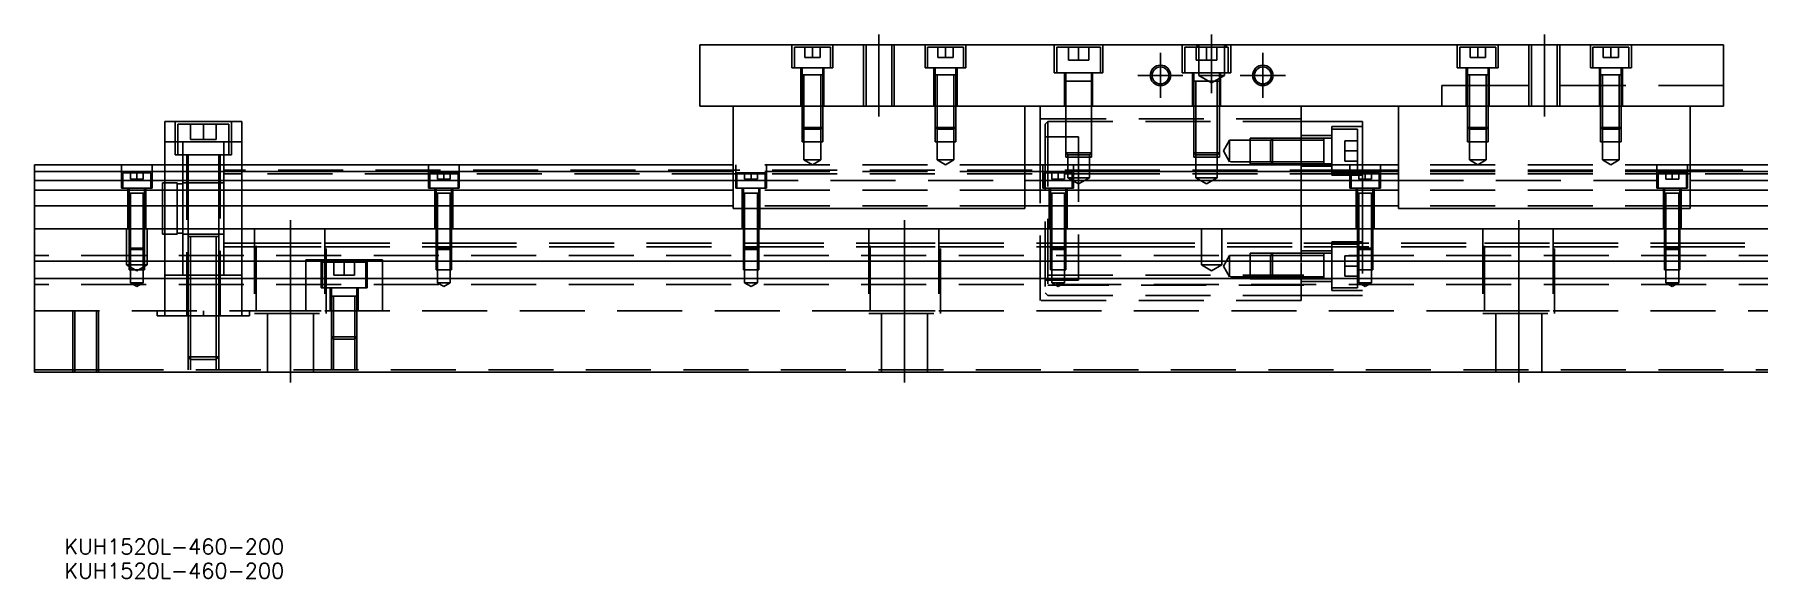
# Model space of a CAD drawing. Extents: x -12 to 673, y -277 to 102.
# Drawn here: x 0 to 336.8, y -277.3 to -171 of the extents above; entities that cross this region are included whole.
import ezdxf

# ---------------------------------------------------------------- set-up
doc = ezdxf.new("R2010")
doc.units = 0
doc.linetypes.add('CENTER', pattern=[50.8, 31.75, -6.35, 6.35, -6.35])
doc.linetypes.add('DASHED', pattern=[19.05, 12.7, -6.35])
doc.layers.get('0').update_dxf_attribs({"linetype": 'CONTINUOUS'})
doc.layers.add('CENTER', color=1, linetype='CENTER')
doc.styles.get("Standard").update_dxf_attribs({"font": 'txt.shx', "height": 3, "bigfont": 'bigfont.shx'})

# ---------------------------------------------------------------- blocks, each defined once
blk = doc.blocks.new('*U2')
at = {"color": 7, "linetype": 'CONTINUOUS'}
blk.add_text('KUH1520L-460-200', height=3, dxfattribs=at).set_placement((5.85, -277.28))
blk = doc.blocks.new('*U3')
at = {"color": 7, "linetype": 'CONTINUOUS'}
blk.add_text('KUH1520L-460-200', height=3, dxfattribs=at).set_placement((5.85, -272.55))

msp = doc.modelspace()

# ---------------------------------------------------------------- linework, layer by layer
at = {"color": 7, "linetype": 'CONTINUOUS'}
for p, q in [((130, -172.99), (330, -172.99)), ((130, -172.99), (130, -184.99)), ((330, -172.99), (330, -184.99)), ((202, -180.09), (201.499994, -180.09)), ((202.35, -180.09), (202, -180.09)), ((206, -180.09), (205.65, -180.09)), ((206.500006, -180.09), (206, -180.09)), ((130, -184.99), (330, -184.99)), ((136.5, -204.99), (136.5, -184.99)), ((193.5, -204.99), (193.5, -184.99)), ((196.5, -196.49), (196.5, -184.99)), ((247.5, -196.49), (247.5, -184.99)), ((266.5, -204.99), (266.5, -184.99)), ((323.5, -204.99), (323.5, -184.99)), ((25.5, -187.99), (25.5, -196.49)), ((25.5, -187.99), (40.5, -187.99)), ((40.5, -187.99), (40.5, -196.49)), ((247.5, -187.99), (259.5, -187.99)), ((259.5, -187.99), (259.5, -196.49)), ((0, -196.49), (0, -197.742272)), ((136.5, -196.49), (0, -196.49)), ((136.5, -197.742272), (0, -197.742272)), ((0, -197.742272), (0, -199.51668)), ((266.5, -196.49), (193.5, -196.49)), ((266.5, -197.742272), (193.5, -197.742272)), ((460, -196.49), (323.5, -196.49)), ((460, -197.742272), (323.5, -197.742272)), ((0, -199.51668), (136.5, -199.51668)), ((0, -199.51668), (0, -201.413076)), ((0, -201.413076), (0, -204.467372)), ((136.5, -201.413076), (0, -201.413076)), ((193.5, -199.51668), (266.5, -199.51668)), ((266.5, -201.413076), (193.5, -201.413076)), ((323.5, -199.51668), (460, -199.51668)), ((460, -201.413076), (323.5, -201.413076)), ((136.5, -204.467372), (0, -204.467372)), ((0, -204.467372), (0, -208.99)), ((136.5, -204.99), (193.5, -204.99)), ((266.5, -204.467372), (193.5, -204.467372)), ((266.5, -204.99), (323.5, -204.99)), ((460, -204.467372), (323.5, -204.467372)), ((0, -208.99), (460, -208.99)), ((0, -215.29), (0, -208.99)), ((460, -215.29), (0, -215.29)), ((0, -218.69), (0, -215.29)), ((0, -236.99), (0, -218.69)), ((460, -218.69), (0, -218.69)), ((0, -236.99), (460, -236.99))]:
    msp.add_line(p, q, dxfattribs=at)
at = {"color": 3, "linetype": 'DASHED'}
for p, q in [((148, -172.99), (148, -177.49)), ((155.5, -173.49), (148.5, -173.49)), ((148.5, -173.49), (148.5, -177.49)), ((150.5, -173.49), (150.5, -175.49)), ((152, -173.49), (152, -175.49)), ((153.5, -173.49), (153.5, -175.49)), ((155.5, -177.49), (155.5, -173.49)), ((156, -177.49), (156, -172.99)), ((162.000006, -172.99), (162.000006, -184.99)), ((162.5, -172.99), (162.5, -184.99)), ((167.5, -184.99), (167.5, -172.99)), ((167.999994, -184.99), (167.999994, -172.99)), ((174, -172.99), (174, -177.49)), ((181.5, -173.49), (174.5, -173.49)), ((174.5, -173.49), (174.5, -177.49)), ((176.5, -173.49), (176.5, -175.49)), ((178, -173.49), (178, -175.49)), ((179.5, -173.49), (179.5, -175.49)), ((181.5, -177.49), (181.5, -173.49)), ((182, -177.49), (182, -172.99)), ((199.25, -172.99), (199.25, -178.49)), ((200.5, -173.49), (199.75, -173.49)), ((199.75, -173.49), (199.75, -178.49)), ((207.5, -173.49), (200.5, -173.49)), ((202, -173.49), (202, -175.99)), ((204, -173.49), (204, -175.49)), ((206, -173.49), (206, -175.99)), ((208.25, -173.49), (207.5, -173.49)), ((208.25, -178.49), (208.25, -173.49)), ((208.75, -178.49), (208.75, -172.99)), ((224.25, -172.99), (224.25, -178.49)), ((233.25, -173.49), (224.75, -173.49)), ((224.75, -173.49), (224.75, -178.49)), ((227.5, -173.49), (227, -172.99)), ((227, -173.49), (227, -175.99)), ((227.5, -172.99), (227.5, -178.99)), ((227.5, -173.49), (232.5, -173.49)), ((229, -173.49), (229, -175.99)), ((231, -173.49), (231, -175.99)), ((232.5, -178.99), (232.5, -172.99)), ((232.5, -173.49), (233, -172.99)), ((233.25, -178.49), (233.25, -173.49)), ((233.75, -178.49), (233.75, -172.99)), ((278, -172.99), (278, -177.49)), ((285.5, -173.49), (278.5, -173.49)), ((278.5, -173.49), (278.5, -177.49)), ((280.5, -173.49), (280.5, -175.49)), ((282, -173.49), (282, -175.49)), ((283.5, -173.49), (283.5, -175.49)), ((285.5, -177.49), (285.5, -173.49)), ((286, -177.49), (286, -172.99)), ((292.000006, -172.99), (292.000006, -184.99)), ((292.5, -172.99), (292.5, -184.99)), ((297.5, -184.99), (297.5, -172.99)), ((297.999994, -184.99), (297.999994, -172.99)), ((304, -172.99), (304, -177.49)), ((311.5, -173.49), (304.5, -173.49)), ((304.5, -173.49), (304.5, -177.49)), ((306.5, -173.49), (306.5, -175.49)), ((308, -173.49), (308, -175.49)), ((309.5, -173.49), (309.5, -175.49)), ((311.5, -177.49), (311.5, -173.49)), ((312, -177.49), (312, -172.99)), ((148, -177.49), (156, -177.49)), ((149.75, -177.49), (149.75, -184.99)), ((150, -177.49), (150, -178.89)), ((150.5, -175.49), (152, -175.49)), ((152, -175.49), (153.5, -175.49)), ((154, -178.89), (154, -177.49)), ((154.25, -184.99), (154.25, -177.49)), ((174, -177.49), (182, -177.49)), ((175.75, -177.49), (175.75, -184.99)), ((176, -177.49), (176, -178.89)), ((176.5, -175.49), (178, -175.49)), ((178, -175.49), (179.5, -175.49)), ((180, -178.89), (180, -177.49)), ((180.25, -184.99), (180.25, -177.49)), ((199.25, -178.49), (208.75, -178.49)), ((201.25, -178.49), (201.25, -184.99)), ((201.5, -178.49), (201.5, -180.09)), ((202, -175.99), (204, -175.99)), ((204, -175.49), (204, -175.99)), ((204, -175.99), (206, -175.99)), ((206.5, -180.09), (206.5, -178.49)), ((206.75, -184.99), (206.75, -178.49)), ((224.25, -178.49), (233.75, -178.49)), ((226.25, -178.49), (226.25, -184.99)), ((226.5, -178.49), (226.5, -180.09)), ((227, -175.99), (229, -175.99)), ((229, -175.99), (231, -175.99)), ((231.5, -180.09), (231.5, -178.49)), ((231.75, -184.99), (231.75, -178.49)), ((278, -177.49), (286, -177.49)), ((279.75, -177.49), (279.75, -184.99)), ((280, -177.49), (280, -178.89)), ((280.5, -175.49), (282, -175.49)), ((282, -175.49), (283.5, -175.49)), ((284, -178.89), (284, -177.49)), ((284.25, -184.99), (284.25, -177.49)), ((304, -177.49), (312, -177.49)), ((305.75, -177.49), (305.75, -184.99)), ((306, -177.49), (306, -178.89)), ((306.5, -175.49), (308, -175.49)), ((308, -175.49), (309.5, -175.49)), ((310, -178.89), (310, -177.49)), ((310.25, -184.99), (310.25, -177.49)), ((150, -178.885), (150, -178.89)), ((150, -178.89), (150.216462, -178.89)), ((150.216708, -178.89), (150, -178.89)), ((150, -178.89), (150, -178.895)), ((150, -178.89), (150, -184.99)), ((153.783332, -178.89), (150.216708, -178.89)), ((150.35, -178.89), (150.35, -184.99)), ((153.65, -184.99), (153.65, -178.89)), ((154, -178.89), (153.783332, -178.89)), ((153.783538, -178.89), (154, -178.89)), ((154, -178.89), (154, -178.885)), ((154, -178.895), (154, -178.89)), ((154, -184.99), (154, -178.89)), ((176, -178.885), (176, -178.89)), ((176, -178.89), (176.216462, -178.89)), ((176.216708, -178.89), (176, -178.89)), ((176, -178.89), (176, -178.895)), ((176, -178.89), (176, -184.99)), ((179.783332, -178.89), (176.216708, -178.89)), ((176.35, -178.89), (176.35, -184.99)), ((179.65, -184.99), (179.65, -178.89)), ((180, -178.89), (179.783332, -178.89)), ((179.783538, -178.89), (180, -178.89)), ((180, -178.89), (180, -178.885)), ((180, -178.895), (180, -178.89)), ((180, -184.99), (180, -178.89)), ((201.5, -180.085), (201.5, -180.09)), ((201.5, -180.09), (201.757448, -180.09)), ((201.757468, -180.09), (201.5, -180.09)), ((201.5, -180.09), (201.5, -180.095)), ((201.5, -180.09), (201.5, -184.99)), ((201.999654, -180.09), (201.757468, -180.09)), ((202.349616, -180.09), (201.999654, -180.09)), ((205.650424, -180.09), (202.349616, -180.09)), ((206.000386, -180.09), (205.650424, -180.09)), ((206.242552, -180.09), (206.000386, -180.09)), ((206.5, -180.09), (206.242552, -180.09)), ((206.242602, -180.09), (206.5, -180.09)), ((206.5, -180.09), (206.5, -180.085)), ((206.5, -180.095), (206.5, -180.09)), ((206.5, -184.99), (206.5, -180.09)), ((226.5, -180.085), (226.5, -180.09)), ((226.5, -180.09), (226.757448, -180.09)), ((226.757468, -180.09), (226.5, -180.09)), ((226.5, -180.09), (226.5, -184.99)), ((226.5, -180.09), (226.5, -180.095)), ((231.242552, -180.09), (226.757468, -180.09)), ((226.9, -180.09), (226.9, -184.99)), ((232.5, -178.99), (227.5, -178.99)), ((227.5, -178.99), (230, -180.433376)), ((230, -180.433376), (232.5, -178.99)), ((230.242602, -180.09), (230.5, -180.09)), ((230.5, -180.09), (230.5, -180.085)), ((230.5, -180.095), (230.5, -180.09)), ((231.1, -184.99), (231.1, -180.09)), ((231.5, -180.09), (231.242552, -180.09)), ((231.5, -184.99), (231.5, -180.09)), ((285, -180.99), (275, -180.99)), ((275, -180.99), (275, -184.99)), ((280, -178.885), (280, -178.89)), ((280, -178.89), (280.216462, -178.89)), ((280.216708, -178.89), (280, -178.89)), ((280, -178.89), (280, -178.895)), ((280, -178.89), (280, -184.99)), ((283.783332, -178.89), (280.216708, -178.89)), ((280.35, -178.89), (280.35, -184.99)), ((283.65, -184.99), (283.65, -178.89)), ((284, -178.89), (283.783332, -178.89)), ((283.783538, -178.89), (284, -178.89)), ((284, -178.89), (284, -178.885)), ((284, -178.895), (284, -178.89)), ((284, -184.99), (284, -178.89)), ((330, -180.99), (285, -180.99)), ((306, -178.885), (306, -178.89)), ((306, -178.89), (306.216462, -178.89)), ((306.216708, -178.89), (306, -178.89)), ((306, -178.89), (306, -178.895)), ((306, -178.89), (306, -184.99)), ((309.783332, -178.89), (306.216708, -178.89)), ((306.35, -178.89), (306.35, -184.99)), ((309.65, -184.99), (309.65, -178.89)), ((310, -178.89), (309.783332, -178.89)), ((309.783538, -178.89), (310, -178.89)), ((310, -178.89), (310, -178.885)), ((310, -178.895), (310, -178.89)), ((310, -184.99), (310, -178.89)), ((150, -184.99), (150, -189.14)), ((150.000006, -184.99), (150.000006, -189.140006)), ((150.35, -184.99), (150.35, -189.49)), ((153.65, -189.49), (153.65, -184.99)), ((153.999994, -189.140006), (153.999994, -184.99)), ((154, -189.14), (154, -184.99)), ((176, -184.99), (176, -189.14)), ((176.000006, -184.99), (176.000006, -189.140006)), ((176.35, -184.99), (176.35, -189.49)), ((179.65, -189.49), (179.65, -184.99)), ((179.999994, -189.140006), (179.999994, -184.99)), ((180, -189.14), (180, -184.99)), ((201.5, -184.99), (201.5, -194.09)), ((201.500006, -184.99), (201.500002, -194.09)), ((206.499998, -194.09), (206.499994, -184.99)), ((206.5, -194.09), (206.5, -184.99)), ((226.5, -184.99), (226.5, -194.09)), ((226.500006, -184.99), (226.500002, -194.09)), ((226.9, -184.99), (226.9, -194.49)), ((231.1, -194.49), (231.1, -184.99)), ((231.499998, -194.09), (231.499994, -184.99)), ((231.5, -194.09), (231.5, -184.99)), ((280, -184.99), (280, -189.14)), ((280.000006, -184.99), (280.000002, -189.14)), ((280.35, -184.99), (280.35, -189.49)), ((283.65, -189.49), (283.65, -184.99)), ((283.999998, -189.14), (283.999994, -184.99)), ((284, -189.14), (284, -184.99)), ((306, -184.99), (306, -189.14)), ((306.000006, -184.99), (306.000002, -189.14)), ((306.35, -184.99), (306.35, -189.49)), ((309.65, -189.49), (309.65, -184.99)), ((309.999998, -189.14), (309.999994, -184.99)), ((310, -189.14), (310, -184.99)), ((27.5, -187.99), (27.5, -194.49)), ((38, -188.49), (28, -188.49)), ((28, -188.49), (28, -194.49)), ((30.5, -188.49), (30.5, -191.49)), ((33, -188.49), (33, -191.49)), ((35.5, -188.49), (35.5, -191.49)), ((38, -194.49), (38, -188.49)), ((38.5, -194.49), (38.5, -187.99)), ((247.5, -187.49), (196.5, -187.49)), ((197.5, -188.49), (198, -187.99)), ((197.5, -188.49), (197.5, -221.49)), ((198, -187.99), (247.5, -187.99)), ((198, -187.99), (198, -221.99)), ((200.9, -187.99), (200.5, -187.99)), ((205.1, -187.99), (200.9, -187.99)), ((29, -191.99), (25.5, -191.99)), ((29, -194.49), (29, -191.99)), ((37, -191.99), (29, -191.99)), ((30.5, -191.49), (33, -191.49)), ((33, -191.49), (35.5, -191.49)), ((37, -194.49), (37, -191.99)), ((40.5, -191.99), (37, -191.99)), ((150, -189.14), (154, -189.14)), ((150, -189.14), (150.35, -189.49)), ((150.000006, -189.140006), (150.000006, -191.99)), ((150.000006, -191.99), (153.999994, -191.99)), ((153.65, -189.49), (150.35, -189.49)), ((150.35, -189.49), (150.35, -191.99)), ((150.35, -191.99), (150.35, -195.49)), ((153.65, -189.49), (154, -189.14)), ((153.65, -191.99), (153.65, -189.49)), ((153.65, -195.49), (153.65, -191.99)), ((153.999994, -191.99), (153.999994, -189.140006)), ((176, -189.14), (180, -189.14)), ((176, -189.14), (176.35, -189.49)), ((176.000006, -189.140006), (176.000006, -191.99)), ((176.000006, -191.99), (179.999994, -191.99)), ((179.65, -189.49), (176.35, -189.49)), ((176.35, -189.49), (176.35, -191.99)), ((176.35, -191.99), (176.35, -195.49)), ((179.65, -189.49), (180, -189.14)), ((179.65, -191.99), (179.65, -189.49)), ((179.65, -195.49), (179.65, -191.99)), ((179.999994, -191.99), (179.999994, -189.140006)), ((197.5, -190.99), (204, -190.99)), ((204, -190.99), (204, -218.99)), ((232.287565, -193.74), (233.500001, -191.64)), ((233.500001, -191.64), (233.500001, -195.84)), ((233.500001, -191.64), (239.4, -191.64)), ((237.5, -196.239995), (237.5, -191.240004)), ((237.5, -191.240004), (242.4, -191.240004)), ((239.4, -191.64), (242, -191.64)), ((241.499979, -191.64), (241.899979, -191.24)), ((241.499979, -191.64), (241.499979, -195.84)), ((241.899979, -196.24), (241.899979, -191.24)), ((242, -191.64), (251.9, -191.640001)), ((242.4, -191.240004), (253.5, -191.240004)), ((253.5, -190.740001), (247.5, -190.740001)), ((251.9, -196.24), (251.9, -191.24)), ((253.5, -198.490001), (253.5, -188.990001)), ((259.5, -188.990001), (253.5, -188.990001)), ((253.5, -189.49), (258.5, -189.49)), ((256, -195.74), (256, -191.74)), ((258.5, -191.74), (256, -191.74)), ((258.5, -189.49), (258.5, -197.99)), ((280, -189.14), (284, -189.14)), ((280, -189.14), (280.35, -189.49)), ((280.000002, -189.14), (280.000006, -191.99)), ((280.000006, -191.99), (283.999994, -191.99)), ((283.65, -189.49), (280.35, -189.49)), ((280.35, -189.49), (280.35, -191.99)), ((280.35, -191.99), (280.35, -195.49)), ((283.65, -189.49), (284, -189.14)), ((283.65, -191.99), (283.65, -189.49)), ((283.65, -195.49), (283.65, -191.99)), ((283.999994, -191.99), (283.999998, -189.14)), ((306, -189.14), (310, -189.14)), ((306, -189.14), (306.35, -189.49)), ((306.000002, -189.14), (306.000006, -191.99)), ((306.000006, -191.99), (309.999994, -191.99)), ((309.65, -189.49), (306.35, -189.49)), ((306.35, -189.49), (306.35, -191.99)), ((306.35, -191.99), (306.35, -195.49)), ((309.65, -189.49), (310, -189.14)), ((309.65, -191.99), (309.65, -189.49)), ((309.65, -195.49), (309.65, -191.99)), ((309.999994, -191.99), (309.999998, -189.14)), ((27.5, -194.49), (38.5, -194.49)), ((29, -196.49), (29, -194.49)), ((29.75, -194.49), (29.75, -225.99)), ((30, -194.49), (30, -196.49)), ((36, -196.49), (36, -194.49)), ((36.25, -225.99), (36.25, -194.49)), ((37, -196.49), (37, -194.49)), ((201.5, -194.09), (206.5, -194.09)), ((201.5, -194.09), (201.9, -194.49)), ((201.500002, -194.09), (201.500006, -194.99)), ((201.500006, -194.99), (206.499994, -194.99)), ((206.1, -194.49), (201.9, -194.49)), ((201.9, -194.49), (201.9, -194.99)), ((201.9, -194.99), (201.9, -198.99)), ((206.1, -194.49), (206.5, -194.09)), ((206.1, -194.99), (206.1, -194.49)), ((206.1, -198.99), (206.1, -194.99)), ((206.499994, -194.99), (206.499998, -194.09)), ((226.5, -194.09), (231.5, -194.09)), ((226.5, -194.09), (226.9, -194.49)), ((226.500002, -194.09), (226.500006, -194.99)), ((226.500006, -194.99), (231.499994, -194.99)), ((231.1, -194.49), (226.9, -194.49)), ((226.9, -194.49), (226.9, -194.99)), ((226.9, -194.99), (226.9, -198.99)), ((231.1, -194.49), (231.5, -194.09)), ((231.1, -194.99), (231.1, -194.49)), ((231.1, -198.99), (231.1, -194.99)), ((231.499994, -194.99), (231.499998, -194.09)), ((233.500001, -195.84), (232.287565, -193.74)), ((256, -193.74), (258.5, -193.74)), ((17, -196.49), (17, -200.99)), ((22.75, -197.99), (17.25, -197.99)), ((17.25, -197.99), (17.25, -200.99)), ((18.75, -197.99), (18.75, -199.29)), ((20, -197.99), (20, -199.29)), ((21.25, -197.99), (21.25, -199.29)), ((22.75, -200.99), (22.75, -197.99)), ((23, -200.99), (23, -196.49)), ((25.5, -196.49), (25.5, -208.99)), ((29, -204.99), (29, -196.49)), ((30, -196.49), (30, -208.99)), ((36, -208.99), (36, -196.49)), ((37, -204.99), (37, -196.49)), ((40.5, -197.49), (37, -197.49)), ((40.5, -198.24), (37, -198.24)), ((40.5, -196.49), (40.5, -208.99)), ((136.5, -197.49), (40.5, -197.49)), ((77.25, -198.24), (40.5, -198.24)), ((77, -196.49), (77, -200.99)), ((82.75, -197.99), (77.25, -197.99)), ((77.25, -197.99), (77.25, -200.99)), ((82.75, -198.24), (77.25, -198.24)), ((78.75, -197.99), (78.75, -199.29)), ((80, -197.99), (80, -199.29)), ((81.25, -197.99), (81.25, -199.29)), ((82.75, -200.99), (82.75, -197.99)), ((137.25, -198.24), (82.75, -198.24)), ((83, -200.99), (83, -196.49)), ((193.5, -196.49), (136.5, -196.49)), ((214, -197.49), (136.5, -197.49)), ((193.5, -197.742272), (136.5, -197.742272)), ((214, -198.24), (136.5, -198.24)), ((136.5, -198.24), (142.75, -198.24)), ((137, -196.49), (137, -200.99)), ((142.75, -197.99), (137.25, -197.99)), ((137.25, -197.99), (137.25, -200.99)), ((142.75, -198.24), (137.25, -198.24)), ((138.75, -197.99), (138.75, -199.29)), ((140, -197.99), (140, -199.29)), ((141.25, -197.99), (141.25, -199.29)), ((142.75, -200.99), (142.75, -197.99)), ((143, -200.99), (143, -196.49)), ((153.65, -195.49), (150.35, -195.49)), ((150.35, -195.49), (152, -196.442628)), ((152, -196.442628), (153.65, -195.49)), ((179.65, -195.49), (176.35, -195.49)), ((176.35, -195.49), (178, -196.442628)), ((178, -196.442628), (179.65, -195.49)), ((196.5, -222.99), (196.5, -196.49)), ((197, -196.49), (197, -200.99)), ((202.75, -197.99), (197.25, -197.99)), ((197.25, -197.99), (197.25, -200.99)), ((198.75, -197.99), (198.75, -199.29)), ((200, -197.99), (200, -199.29)), ((201.25, -197.99), (201.25, -199.29)), ((202.75, -200.99), (202.75, -197.99)), ((203, -200.99), (203, -196.49)), ((258, -197.49), (214, -197.49)), ((258, -198.24), (214, -198.24)), ((239.4, -195.84), (233.66115, -195.84)), ((242.4, -196.239994), (237.5, -196.239994)), ((242, -195.84), (239.4, -195.84)), ((241.899979, -196.24), (241.499979, -195.84)), ((251.9, -195.84), (242, -195.84)), ((253.5, -196.239994), (242.4, -196.239994)), ((247.5, -196.49), (247.5, -221.99)), ((253.5, -196.740001), (247.5, -196.740001)), ((251.9, -195.982602), (251.9, -196.24)), ((258.5, -197.99), (253.5, -197.99)), ((259.5, -198.490001), (253.5, -198.490001)), ((258.5, -195.74), (256, -195.74)), ((257, -196.49), (257, -200.99)), ((262.75, -197.99), (257.25, -197.99)), ((257.25, -197.99), (257.25, -200.99)), ((323.5, -197.49), (258, -197.49)), ((323.5, -198.24), (258, -198.24)), ((258.75, -197.99), (258.75, -199.29)), ((259.5, -204.99), (259.5, -196.49)), ((260, -197.99), (260, -199.29)), ((261.25, -197.99), (261.25, -199.29)), ((262.75, -200.99), (262.75, -197.99)), ((263, -200.99), (263, -196.49)), ((323.5, -196.49), (266.5, -196.49)), ((323.5, -197.742272), (266.5, -197.742272)), ((283.65, -195.49), (280.35, -195.49)), ((280.35, -195.49), (282, -196.442628)), ((282, -196.442628), (283.65, -195.49)), ((309.65, -195.49), (306.35, -195.49)), ((306.35, -195.49), (308, -196.442628)), ((308, -196.442628), (309.65, -195.49)), ((317, -196.49), (317, -200.99)), ((322.75, -197.99), (317.25, -197.99)), ((317.25, -197.99), (317.25, -200.99)), ((322.75, -198.24), (317.25, -198.24)), ((317.25, -198.24), (323.5, -198.24)), ((318.75, -197.99), (318.75, -199.29)), ((320, -197.99), (320, -199.29)), ((321.25, -197.99), (321.25, -199.29)), ((322.75, -200.99), (322.75, -197.99)), ((377.25, -198.24), (322.75, -198.24)), ((323, -200.99), (323, -196.49)), ((410, -197.49), (323.5, -197.49)), ((17, -200.99), (23, -200.99)), ((18.25, -200.99), (18.25, -208.99)), ((18.5, -200.99), (18.5, -201.99)), ((18.5, -201.985), (18.5, -201.99)), ((18.624678, -201.99), (18.5, -201.99)), ((18.5, -201.99), (18.5, -208.99)), ((18.5, -201.99), (18.5, -201.995)), ((19.998804, -201.99), (18.624678, -201.99)), ((18.75, -199.29), (20, -199.29)), ((18.75, -201.99), (18.75, -208.99)), ((21.37533, -201.99), (19.998804, -201.99)), ((20, -199.29), (21.25, -199.29)), ((21.25, -208.99), (21.25, -201.99)), ((21.5, -201.99), (21.37533, -201.99)), ((21.5, -201.99), (21.5, -200.99)), ((21.5, -201.99), (21.5, -201.985)), ((21.5, -208.99), (21.5, -201.99)), ((21.5, -201.995), (21.5, -201.99)), ((21.75, -208.99), (21.75, -200.99)), ((25, -204.99), (25, -199.99)), ((25.5, -199.99), (25, -199.99)), ((27.85, -199.99), (25.5, -199.99)), ((27.85, -204.99), (27.85, -199.99)), ((29, -200.19), (27.85, -200.19)), ((30, -199.99), (29, -199.99)), ((36, -199.99), (30, -199.99)), ((37, -199.99), (36, -199.99)), ((77, -200.99), (83, -200.99)), ((78.25, -200.99), (78.25, -208.99)), ((78.5, -200.99), (78.5, -201.99)), ((78.5, -201.985), (78.5, -201.99)), ((78.5, -201.99), (78.62467, -201.99)), ((78.624678, -201.99), (78.5, -201.99)), ((78.5, -201.99), (78.5, -201.995)), ((78.5, -201.99), (78.5, -208.99)), ((78.62467, -201.99), (81.375392, -201.99)), ((79.998804, -201.99), (78.624678, -201.99)), ((78.75, -199.29), (80, -199.29)), ((78.75, -201.99), (78.75, -208.99)), ((81.37533, -201.99), (79.998804, -201.99)), ((80, -199.29), (81.25, -199.29)), ((81.25, -208.99), (81.25, -201.99)), ((81.5, -201.99), (81.37533, -201.99)), ((81.375392, -201.99), (81.5, -201.99)), ((81.5, -201.99), (81.5, -200.99)), ((81.5, -201.99), (81.5, -201.985)), ((81.5, -201.995), (81.5, -201.99)), ((81.5, -208.99), (81.5, -201.99)), ((81.75, -208.99), (81.75, -200.99)), ((136.5, -199.51668), (193.5, -199.51668)), ((193.5, -201.413076), (136.5, -201.413076)), ((137, -200.99), (143, -200.99)), ((138.25, -200.99), (138.25, -208.99)), ((138.5, -200.99), (138.5, -201.99)), ((138.5, -201.985), (138.5, -201.99)), ((138.624678, -201.99), (138.5, -201.99)), ((138.5, -201.99), (138.5, -208.99)), ((138.5, -201.99), (138.5, -201.995)), ((139.998804, -201.99), (138.624678, -201.99)), ((138.75, -199.29), (140, -199.29)), ((138.75, -201.99), (138.75, -208.99)), ((141.37533, -201.99), (139.998804, -201.99)), ((140, -199.29), (141.25, -199.29)), ((141.25, -208.99), (141.25, -201.99)), ((141.5, -201.99), (141.37533, -201.99)), ((141.5, -201.99), (141.5, -200.99)), ((141.5, -201.99), (141.5, -201.985)), ((141.5, -208.99), (141.5, -201.99)), ((141.5, -201.995), (141.5, -201.99)), ((141.75, -208.99), (141.75, -200.99)), ((197, -200.99), (203, -200.99)), ((198.25, -200.99), (198.25, -208.99)), ((198.5, -200.99), (198.5, -201.99)), ((198.5, -201.985), (198.5, -201.99)), ((198.624678, -201.99), (198.5, -201.99)), ((198.5, -201.99), (198.5, -204.99)), ((198.5, -201.99), (198.5, -201.995)), ((199.998804, -201.99), (198.624678, -201.99)), ((198.75, -199.29), (200, -199.29)), ((198.75, -201.99), (198.75, -204.99)), ((201.37533, -201.99), (199.998804, -201.99)), ((200, -199.29), (201.25, -199.29)), ((201.25, -204.99), (201.25, -201.99)), ((201.5, -201.99), (201.37533, -201.99)), ((201.5, -201.99), (201.5, -200.99)), ((201.5, -201.99), (201.5, -201.985)), ((201.5, -204.99), (201.5, -201.99)), ((201.5, -201.995), (201.5, -201.99)), ((201.75, -208.99), (201.75, -200.99)), ((206.1, -198.99), (201.9, -198.99)), ((201.9, -198.99), (204, -200.202436)), ((204, -200.202436), (206.1, -198.99)), ((231.1, -198.99), (226.9, -198.99)), ((226.9, -198.99), (229, -200.202436)), ((229, -200.202436), (231.1, -198.99)), ((257, -200.99), (263, -200.99)), ((258.25, -200.99), (258.25, -208.99)), ((258.5, -200.99), (258.5, -201.99)), ((258.5, -201.985), (258.5, -201.99)), ((258.5, -201.99), (258.62467, -201.99)), ((258.624678, -201.99), (258.5, -201.99)), ((258.5, -201.99), (258.5, -201.995)), ((258.5, -201.99), (258.5, -204.99)), ((258.62467, -201.99), (261.375392, -201.99)), ((259.998804, -201.99), (258.624678, -201.99)), ((258.75, -199.29), (260, -199.29)), ((258.75, -201.99), (258.75, -204.99)), ((261.37533, -201.99), (259.998804, -201.99)), ((260, -199.29), (261.25, -199.29)), ((261.25, -204.99), (261.25, -201.99)), ((261.5, -201.99), (261.37533, -201.99)), ((261.375392, -201.99), (261.5, -201.99)), ((261.5, -201.99), (261.5, -200.99)), ((261.5, -201.99), (261.5, -201.985)), ((261.5, -201.995), (261.5, -201.99)), ((261.5, -204.99), (261.5, -201.99)), ((261.75, -208.99), (261.75, -200.99)), ((266.5, -199.51668), (323.5, -199.51668)), ((323.5, -201.413076), (266.5, -201.413076)), ((317, -200.99), (323, -200.99)), ((318.25, -200.99), (318.25, -208.99)), ((318.5, -200.99), (318.5, -201.99)), ((318.5, -201.985), (318.5, -201.99)), ((318.624678, -201.99), (318.5, -201.99)), ((318.5, -201.99), (318.5, -201.995)), ((318.5, -201.99), (318.5, -208.99)), ((319.998804, -201.99), (318.624678, -201.99)), ((318.75, -199.29), (320, -199.29)), ((318.75, -201.99), (318.75, -208.99)), ((321.37533, -201.99), (319.998804, -201.99)), ((320, -199.29), (321.25, -199.29)), ((321.25, -208.99), (321.25, -201.99)), ((321.5, -201.99), (321.37533, -201.99)), ((321.5, -201.99), (321.5, -200.99)), ((321.5, -201.99), (321.5, -201.985)), ((321.5, -201.995), (321.5, -201.99)), ((321.5, -208.99), (321.5, -201.99)), ((321.75, -208.99), (321.75, -200.99)), ((25, -208.99), (25, -204.99)), ((27.85, -208.99), (27.85, -204.99)), ((29, -208.99), (29, -204.99)), ((37, -208.99), (37, -204.99)), ((193.5, -204.467372), (136.5, -204.467372)), ((198.5, -204.99), (198.5, -208.99)), ((198.75, -204.99), (198.75, -208.99)), ((201.25, -208.99), (201.25, -204.99)), ((201.5, -208.99), (201.5, -204.99)), ((247.5, -208.99), (247.5, -204.99)), ((258.5, -204.99), (258.5, -208.99)), ((258.75, -204.99), (258.75, -208.99)), ((259.5, -204.99), (259.5, -221.99)), ((261.25, -208.99), (261.25, -204.99)), ((261.5, -208.99), (261.5, -204.99)), ((323.5, -204.467372), (266.5, -204.467372)), ((18, -208.99), (18, -215.99)), ((18.5, -208.99), (18.5, -212.74)), ((18.500006, -208.99), (18.500002, -212.74)), ((18.75, -208.99), (18.75, -212.99)), ((21.25, -212.99), (21.25, -208.99)), ((21.499998, -212.74), (21.499994, -208.99)), ((21.5, -212.74), (21.5, -208.99)), ((22, -215.99), (22, -208.99)), ((25, -209.99), (25, -208.99)), ((25, -209.99), (25.5, -209.99)), ((25.5, -208.99), (25.5, -215.29)), ((25.5, -209.99), (27.85, -209.99)), ((27.85, -209.99), (27.85, -208.99)), ((27.85, -209.79), (29, -209.79)), ((29, -215.29), (29, -208.99)), ((29, -209.99), (30, -209.99)), ((30, -208.99), (30, -210.49)), ((30, -209.99), (36, -209.99)), ((30, -210.485), (30, -210.49)), ((30.349602, -210.49), (30, -210.49)), ((30, -210.49), (30, -215.29)), ((30, -210.49), (30, -210.495)), ((35.65035, -210.49), (30.349602, -210.49)), ((30.5, -210.49), (30.5, -215.29)), ((35.5, -215.29), (35.5, -210.49)), ((36, -210.49), (35.65035, -210.49)), ((36, -210.49), (36, -208.99)), ((36, -209.99), (37, -209.99)), ((36, -210.49), (36, -210.485)), ((36, -215.29), (36, -210.49)), ((36, -210.495), (36, -210.49)), ((37, -215.29), (37, -208.99)), ((37, -211.74), (40.5, -211.74)), ((40.5, -208.99), (40.5, -215.29)), ((40.5, -211.74), (43.291796, -211.74)), ((43, -208.99), (43, -225.49)), ((43.291796, -224.99), (43.291796, -208.99)), ((43.291796, -211.74), (56.708204, -211.74)), ((56.708204, -208.99), (56.708204, -224.99)), ((56.708204, -211.74), (78.5, -211.74)), ((57, -225.49), (57, -208.99)), ((78.5, -208.99), (78.5, -212.74)), ((78.5, -211.74), (78.75, -211.74)), ((78.500006, -208.99), (78.500006, -212.740006)), ((78.75, -208.99), (78.75, -212.99)), ((78.75, -211.74), (81.25, -211.74)), ((81.25, -212.99), (81.25, -208.99)), ((81.25, -211.74), (81.5, -211.74)), ((81.499994, -212.740006), (81.499994, -208.99)), ((81.5, -212.74), (81.5, -208.99)), ((81.5, -211.74), (138.5, -211.74)), ((138.5, -208.99), (138.5, -212.74)), ((138.5, -211.74), (138.75, -211.74)), ((138.500006, -208.99), (138.500006, -212.740006)), ((138.75, -208.99), (138.75, -212.99)), ((138.75, -211.74), (141.25, -211.74)), ((141.25, -212.99), (141.25, -208.99)), ((141.25, -211.74), (141.5, -211.74)), ((141.499994, -212.740006), (141.499994, -208.99)), ((141.5, -212.74), (141.5, -208.99)), ((141.5, -211.74), (163.291796, -211.74)), ((163, -208.99), (163, -225.49)), ((163.291796, -224.99), (163.291796, -208.99)), ((163.291796, -211.74), (176.708204, -211.74)), ((176.708204, -208.99), (176.708204, -224.99)), ((176.708204, -211.74), (198, -211.74)), ((177, -225.49), (177, -208.99)), ((198, -211.74), (198.5, -211.74)), ((198.5, -208.99), (198.5, -212.74)), ((198.5, -211.74), (198.75, -211.74)), ((198.500006, -208.99), (198.500006, -212.740006)), ((198.75, -208.99), (198.75, -212.99)), ((198.75, -211.74), (201.25, -211.74)), ((201.25, -212.99), (201.25, -208.99)), ((201.25, -211.74), (201.5, -211.74)), ((201.499994, -212.740006), (201.499994, -208.99)), ((201.5, -212.74), (201.5, -208.99)), ((201.5, -211.74), (214, -211.74)), ((214, -211.74), (248, -211.74)), ((228, -208.99), (228, -215.99)), ((232, -215.99), (232, -208.99)), ((247.5, -215.29), (247.5, -208.99)), ((248, -211.74), (283.291796, -211.74)), ((253.5, -220.990001), (253.5, -211.490001)), ((259.5, -211.490001), (253.5, -211.490001)), ((253.5, -211.99), (258.5, -211.99)), ((258.5, -208.99), (258.5, -212.74)), ((258.5, -211.99), (258.5, -220.49)), ((258.500006, -208.99), (258.500006, -212.740006)), ((258.75, -208.99), (258.75, -212.99)), ((261.25, -212.99), (261.25, -208.99)), ((261.499994, -212.740006), (261.499994, -208.99)), ((261.5, -212.74), (261.5, -208.99)), ((283, -208.99), (283, -225.49)), ((283.291796, -224.99), (283.291796, -208.99)), ((283.291796, -211.74), (296.708204, -211.74)), ((296.708204, -208.99), (296.708204, -224.99)), ((296.708204, -211.74), (318.5, -211.74)), ((297, -225.49), (297, -208.99)), ((318.5, -208.99), (318.5, -212.74)), ((318.5, -211.74), (318.75, -211.74)), ((318.500006, -208.99), (318.500006, -212.740006)), ((318.75, -208.99), (318.75, -212.99)), ((318.75, -211.74), (321.25, -211.74)), ((321.25, -212.99), (321.25, -208.99)), ((321.25, -211.74), (321.5, -211.74)), ((321.499994, -212.740006), (321.499994, -208.99)), ((321.5, -212.74), (321.5, -208.99)), ((321.5, -211.74), (378.5, -211.74)), ((460, -214.14), (0, -214.14)), ((18.5, -212.74), (21.5, -212.74)), ((18.5, -212.74), (18.75, -212.99)), ((18.500002, -212.74), (18.500006, -215.29)), ((18.500006, -215.29), (18.500006, -216.99)), ((21.25, -212.99), (18.75, -212.99)), ((18.75, -212.99), (18.75, -216.99)), ((21.25, -212.99), (21.5, -212.74)), ((21.25, -216.99), (21.25, -212.99)), ((21.499994, -215.29), (21.499998, -212.74)), ((21.499994, -216.99), (21.499994, -215.29)), ((25.5, -215.29), (25.5, -218.69)), ((29, -217.99), (29, -215.29)), ((30, -215.29), (30, -218.69)), ((30.5, -215.29), (30.5, -218.69)), ((35.5, -218.69), (35.5, -215.29)), ((36, -218.69), (36, -215.29)), ((37, -212.49), (40.5, -212.49)), ((37, -217.99), (37, -215.29)), ((40.5, -212.49), (43.291796, -212.49)), ((40.5, -215.29), (40.5, -218.69)), ((43.291796, -212.49), (56.708204, -212.49)), ((53, -214.99), (53, -215.29)), ((53, -214.99), (56.708204, -214.99)), ((53, -215.29), (53, -218.69)), ((56, -214.99), (56, -220.49)), ((56.708204, -215.49), (56.25, -215.49)), ((56.25, -215.49), (56.25, -218.69)), ((56.708204, -212.49), (78.5, -212.49)), ((56.708204, -214.99), (68, -214.99)), ((64.75, -215.49), (56.708204, -215.49)), ((58.5, -215.49), (58.5, -217.99)), ((60.5, -215.49), (60.5, -217.99)), ((62.5, -215.49), (62.5, -217.99)), ((64.75, -218.69), (64.75, -215.49)), ((65, -220.49), (65, -214.99)), ((68, -214.99), (68, -215.29)), ((68, -215.29), (68, -218.69)), ((78.5, -212.49), (78.75, -212.49)), ((78.5, -212.74), (81.5, -212.74)), ((78.5, -212.74), (78.75, -212.99)), ((78.500006, -212.740006), (78.500006, -215.29)), ((78.500006, -215.29), (78.500006, -216.99)), ((78.75, -212.49), (81.25, -212.49)), ((81.25, -212.99), (78.75, -212.99)), ((78.75, -212.99), (78.75, -216.99)), ((81.25, -212.49), (81.5, -212.49)), ((81.25, -212.99), (81.5, -212.74)), ((81.25, -216.99), (81.25, -212.99)), ((81.499994, -215.29), (81.499994, -212.740006)), ((81.499994, -216.99), (81.499994, -215.29)), ((81.5, -212.49), (138.5, -212.49)), ((138.5, -212.49), (138.75, -212.49)), ((138.5, -212.74), (141.5, -212.74)), ((138.5, -212.74), (138.75, -212.99)), ((138.500006, -212.740006), (138.500006, -215.29)), ((138.500006, -215.29), (138.500006, -216.99)), ((138.75, -212.49), (141.25, -212.49)), ((141.25, -212.99), (138.75, -212.99)), ((138.75, -212.99), (138.75, -216.99)), ((141.25, -212.49), (141.5, -212.49)), ((141.25, -212.99), (141.5, -212.74)), ((141.25, -216.99), (141.25, -212.99)), ((141.499994, -215.29), (141.499994, -212.740006)), ((141.499994, -216.99), (141.499994, -215.29)), ((141.5, -212.49), (163.291796, -212.49)), ((163.291796, -212.49), (176.708204, -212.49)), ((176.708204, -212.49), (198, -212.49)), ((198, -212.49), (198.5, -212.49)), ((198.5, -212.49), (198.75, -212.49)), ((198.5, -212.74), (201.5, -212.74)), ((198.5, -212.74), (198.75, -212.99)), ((198.500006, -212.740006), (198.500006, -215.29)), ((198.500006, -215.29), (198.500006, -216.99)), ((198.75, -212.49), (201.25, -212.49)), ((201.25, -212.99), (198.75, -212.99)), ((198.75, -212.99), (198.75, -216.99)), ((201.25, -212.49), (201.5, -212.49)), ((201.25, -212.99), (201.5, -212.74)), ((201.25, -216.99), (201.25, -212.99)), ((201.499994, -215.29), (201.499994, -212.740006)), ((201.499994, -216.99), (201.499994, -215.29)), ((201.5, -212.49), (214, -212.49)), ((214, -212.489994), (248, -212.489994)), ((214, -212.49), (248, -212.49)), ((232.287565, -216.24), (233.500001, -214.14)), ((233.500001, -214.14), (233.500001, -218.34)), ((233.500001, -214.14), (239.4, -214.14)), ((237.5, -218.739995), (237.5, -213.740004)), ((237.5, -213.740004), (242.4, -213.740004)), ((239.4, -214.14), (242, -214.14)), ((241.499979, -214.14), (241.899979, -213.74)), ((241.499979, -214.14), (241.499979, -218.34)), ((241.899979, -218.74), (241.899979, -213.74)), ((242, -214.14), (251.9, -214.140001)), ((242.4, -213.740004), (253.5, -213.740004)), ((253.5, -213.240001), (247.5, -213.240001)), ((248, -212.49), (283.291796, -212.49)), ((251.9, -218.74), (251.9, -213.74)), ((256, -218.24), (256, -214.24)), ((258.5, -214.24), (256, -214.24)), ((258.5, -212.74), (261.5, -212.74)), ((258.5, -212.74), (258.75, -212.99)), ((258.500006, -212.740006), (258.500006, -215.29)), ((258.500006, -215.29), (258.500006, -216.99)), ((258.500006, -215.29), (258.500006, -216.99)), ((258.500006, -215.29), (258.500006, -216.99)), ((261.25, -212.99), (258.75, -212.99)), ((258.75, -212.99), (258.75, -216.99)), ((261.25, -212.99), (261.5, -212.74)), ((261.25, -216.99), (261.25, -212.99)), ((261.499994, -215.29), (261.499994, -212.740006)), ((261.499994, -216.99), (261.499994, -215.29)), ((283.291796, -212.49), (296.708204, -212.49)), ((296.708204, -212.49), (318.5, -212.49)), ((318.5, -212.49), (318.75, -212.49)), ((318.5, -212.74), (321.5, -212.74)), ((318.5, -212.74), (318.75, -212.99)), ((318.500006, -212.740006), (318.500006, -215.29)), ((318.500006, -215.29), (318.500006, -216.99)), ((318.75, -212.49), (321.25, -212.49)), ((321.25, -212.99), (318.75, -212.99)), ((318.75, -212.99), (318.75, -216.99)), ((321.25, -212.49), (321.5, -212.49)), ((321.25, -212.99), (321.5, -212.74)), ((321.25, -216.99), (321.25, -212.99)), ((321.499994, -215.29), (321.499994, -212.740006)), ((321.499994, -216.99), (321.499994, -215.29)), ((321.5, -212.49), (378.5, -212.49)), ((22, -215.99), (18, -215.99)), ((18, -215.99), (20, -217.1447)), ((18.500006, -216.99), (21.499994, -216.99)), ((18.75, -216.99), (18.75, -219.49)), ((20, -217.1447), (22, -215.99)), ((21.25, -219.49), (21.25, -216.99)), ((25.5, -217.99), (29, -217.99)), ((25.5, -218.69), (25.5, -225.99)), ((29, -217.99), (30, -217.99)), ((30, -217.99), (30.5, -217.99)), ((30, -218.69), (30, -225.99)), ((30.5, -217.99), (35.5, -217.99)), ((30.5, -218.69), (30.5, -225.99)), ((35.5, -217.99), (36, -217.99)), ((35.5, -225.99), (35.5, -218.69)), ((36, -217.99), (37, -217.99)), ((36, -225.99), (36, -218.69)), ((37, -217.99), (40.5, -217.99)), ((40.5, -218.69), (40.5, -225.99)), ((53, -218.69), (53, -224.99)), ((56.25, -218.69), (56.25, -220.49)), ((58.5, -217.99), (60.5, -217.99)), ((60.5, -217.99), (62.5, -217.99)), ((64.75, -220.49), (64.75, -218.69)), ((68, -218.69), (68, -224.99)), ((78.500006, -216.99), (81.499994, -216.99)), ((78.75, -216.99), (78.75, -219.49)), ((81.25, -219.49), (81.25, -216.99)), ((138.500006, -216.99), (141.499994, -216.99)), ((138.75, -216.99), (138.75, -219.49)), ((141.25, -219.49), (141.25, -216.99)), ((198, -217.99), (248, -217.99)), ((198, -218.69), (198, -217.99)), ((198, -218.69), (198, -217.99)), ((198.500006, -216.99), (201.499994, -216.99)), ((198.75, -216.99), (198.75, -219.49)), ((201.25, -219.49), (201.25, -216.99)), ((232, -215.99), (228, -215.99)), ((228, -215.99), (230, -217.1447)), ((230, -217.1447), (232, -215.99)), ((233.500001, -218.34), (232.287565, -216.24)), ((239.4, -218.34), (233.66115, -218.34)), ((242.4, -218.739994), (237.5, -218.739994)), ((242, -218.34), (239.4, -218.34)), ((241.899979, -218.74), (241.499979, -218.34)), ((251.9, -218.34), (242, -218.34)), ((253.5, -218.739994), (242.4, -218.739994)), ((247.5, -218.69), (247.5, -222.99)), ((251.9, -218.482602), (251.9, -218.74)), ((256, -216.24), (258.5, -216.24)), ((258.5, -218.24), (256, -218.24)), ((258.500006, -216.99), (261.499994, -216.99)), ((258.75, -216.99), (258.75, -219.49)), ((261.25, -219.49), (261.25, -216.99)), ((318.500006, -216.99), (321.499994, -216.99)), ((318.75, -216.99), (318.75, -219.49)), ((321.25, -219.49), (321.25, -216.99)), ((460, -219.84), (0, -219.84)), ((21.25, -219.49), (18.75, -219.49)), ((18.75, -219.49), (20, -220.211688)), ((20, -220.211688), (21.25, -219.49)), ((56, -220.49), (65, -220.49)), ((57.75, -220.49), (57.75, -224.99)), ((58, -220.49), (58, -222.095)), ((58, -222.085), (58, -224.99)), ((58, -222.09), (58.257448, -222.09)), ((58.257468, -222.09), (58, -222.09)), ((62.742552, -222.09), (58.257468, -222.09)), ((58.4, -222.09), (58.4, -224.99)), ((62.6, -224.99), (62.6, -222.09)), ((63, -222.09), (62.742552, -222.09)), ((62.742602, -222.09), (63, -222.09)), ((63, -222.095), (63, -220.49)), ((63, -224.99), (63, -222.085)), ((63.25, -224.99), (63.25, -220.49)), ((81.25, -219.49), (78.75, -219.49)), ((78.75, -219.49), (80, -220.211688)), ((80, -220.211688), (81.25, -219.49)), ((141.25, -219.49), (138.75, -219.49)), ((138.75, -219.49), (140, -220.211688)), ((140, -220.211688), (141.25, -219.49)), ((197.5, -218.99), (204, -218.99)), ((198, -221.99), (197.5, -221.49)), ((248, -219.998332), (198, -219.998332)), ((198, -221.99), (247.5, -221.99)), ((201.25, -219.49), (198.75, -219.49)), ((198.75, -219.49), (200, -220.211688)), ((200, -220.211688), (201.25, -219.49)), ((253.5, -219.240001), (247.5, -219.240001)), ((259.5, -221.99), (247.5, -221.99)), ((258.5, -220.49), (253.5, -220.49)), ((259.5, -220.990001), (253.5, -220.990001)), ((261.25, -219.49), (258.75, -219.49)), ((258.75, -219.49), (260, -220.211688)), ((260, -220.211688), (261.25, -219.49)), ((321.25, -219.49), (318.75, -219.49)), ((318.75, -219.49), (320, -220.211688)), ((320, -220.211688), (321.25, -219.49)), ((0, -224.99), (43.291796, -224.99)), ((7.500006, -224.99), (7.500006, -236.49)), ((7.9, -224.99), (12.1, -224.99)), ((7.9, -224.99), (7.9, -236.49)), ((12.1, -236.49), (12.1, -224.99)), ((12.499994, -236.49), (12.499994, -224.99)), ((24, -224.99), (24, -225.99)), ((33, -224.99), (33, -225.99)), ((33, -225.99), (33, -224.99)), ((42, -225.99), (42, -224.99)), ((43, -225.49), (57, -225.49)), ((43.291796, -224.99), (56.708204, -224.99)), ((43.291796, -224.99), (56.708204, -224.99)), ((45.5, -225.49), (45.5, -236.99)), ((54.5, -236.99), (54.5, -225.49)), ((56.708204, -224.99), (163.291796, -224.99)), ((58, -224.99), (58, -230.09)), ((58.000006, -224.99), (58.000006, -230.090006)), ((58.4, -224.99), (58.4, -230.49)), ((62.6, -230.49), (62.6, -224.99)), ((62.999994, -230.090006), (62.999994, -224.99)), ((63, -230.09), (63, -224.99)), ((163, -225.49), (177, -225.49)), ((163.291796, -224.99), (176.708204, -224.99)), ((163.291796, -224.99), (176.708204, -224.99)), ((165.5, -225.49), (165.5, -236.99)), ((174.5, -236.99), (174.5, -225.49)), ((176.708204, -224.99), (283.291796, -224.99)), ((247.5, -222.99), (196.5, -222.99)), ((283, -225.49), (297, -225.49)), ((283.291796, -224.99), (296.708204, -224.99)), ((283.291796, -224.99), (296.708204, -224.99)), ((285.5, -225.49), (285.5, -236.99)), ((294.5, -236.99), (294.5, -225.49)), ((296.708204, -224.99), (403.291796, -224.99)), ((24, -225.99), (33, -225.99)), ((30, -225.99), (30, -233.99)), ((30.000006, -225.99), (30.000006, -233.990006)), ((30.5, -225.99), (30.5, -234.49)), ((33, -225.99), (42, -225.99)), ((35.5, -234.49), (35.5, -225.99)), ((35.999994, -233.990006), (35.999994, -225.99)), ((36, -233.99), (36, -225.99)), ((58, -230.09), (63, -230.09)), ((58, -230.09), (58.4, -230.49)), ((58.000006, -230.090006), (58.000006, -236.49)), ((62.6, -230.49), (58.4, -230.49)), ((58.4, -230.49), (58.4, -236.49)), ((62.6, -230.49), (63, -230.09)), ((62.6, -236.49), (62.6, -230.49)), ((62.999994, -236.49), (62.999994, -230.090006)), ((30, -233.99), (36, -233.99)), ((30, -233.99), (30.5, -234.49)), ((30.000006, -233.990006), (30.000006, -236.49)), ((35.5, -234.49), (30.5, -234.49)), ((30.5, -234.49), (30.5, -236.49)), ((35.5, -234.49), (36, -233.99)), ((35.5, -236.49), (35.5, -234.49)), ((35.999994, -236.49), (35.999994, -233.990006)), ((0, -236.49), (7.500006, -236.49)), ((7.500006, -236.99), (7.500006, -236.49)), ((7.9, -236.49), (7.500006, -236.49)), ((7.500006, -236.49), (7.9, -236.49)), ((7.9, -236.49), (12.1, -236.49)), ((7.9, -236.49), (7.9, -236.99)), ((12.499994, -236.49), (12.1, -236.49)), ((12.1, -236.99), (12.1, -236.49)), ((12.1, -236.49), (12.499994, -236.49)), ((12.499994, -236.49), (12.499994, -236.99)), ((12.499994, -236.49), (460, -236.49))]:
    msp.add_line(p, q, dxfattribs=at)
at = {"color": 3, "linetype": 'CONTINUOUS'}
for centre in [(220, -178.99), (240, -178.99)]:
    msp.add_circle(centre, 2, dxfattribs=at)
at = {"color": 7, "linetype": 'CONTINUOUS'}
for centre in [(220, -178.99), (240, -178.99)]:
    msp.add_circle(centre, 1.65, dxfattribs=at)
at = {"layer": 'CENTER', "color": 1, "linetype": 'CENTER'}
for p, q in [((165, -170.99), (165, -186.99)), ((230, -170.99), (230, -182.433376)), ((295, -170.99), (295, -186.99)), ((220, -183.39), (220, -174.59)), ((240, -183.39), (240, -174.59)), ((215.6, -178.99), (224.4, -178.99)), ((235.6, -178.99), (244.4, -178.99)), ((50, -238.99), (50, -206.99)), ((170, -238.99), (170, -206.99)), ((290, -238.99), (290, -206.99))]:
    msp.add_line(p, q, dxfattribs=at)

# ---------------------------------------------------------------- block references
at = {"color": 7, "linetype": 'CONTINUOUS'}
for name in ['*U3', '*U2']:
    msp.add_blockref(name, (0, 0), dxfattribs=at)

doc.saveas('drawing.dxf')
